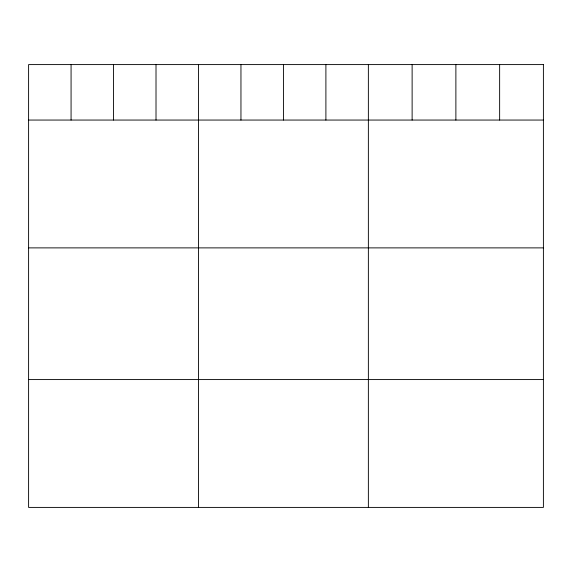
<?xml version="1.0" encoding="UTF-8"?>
<svg xmlns="http://www.w3.org/2000/svg" width="572" height="572" viewBox="0 0 572 572"><rect width="100%" height="100%" fill="white"/><g stroke="black" fill="none" stroke-linecap="round" stroke-linejoin="round"><path stroke-width="0.86" d="M28.6 120.056L543.4 120.056M28.6 247.883L543.4 247.883M28.6 379.579L543.4 379.579M499.642 64.593L499.642 120.056M455.884 64.593L455.884 120.056M412.126 64.593L412.126 120.056M368.368 64.593L368.368 507.407M325.897 64.593L325.897 120.056M283.426 64.593L283.426 120.056M240.955 64.593L240.955 120.056M198.484 64.593L198.484 507.407M156.013 64.593L156.013 120.056M113.542 64.593L113.542 120.056M71.071 64.593L71.071 120.056M543.4 64.593L28.6 64.593L28.6 507.407L543.4 507.407L543.4 64.593"/></g></svg>
